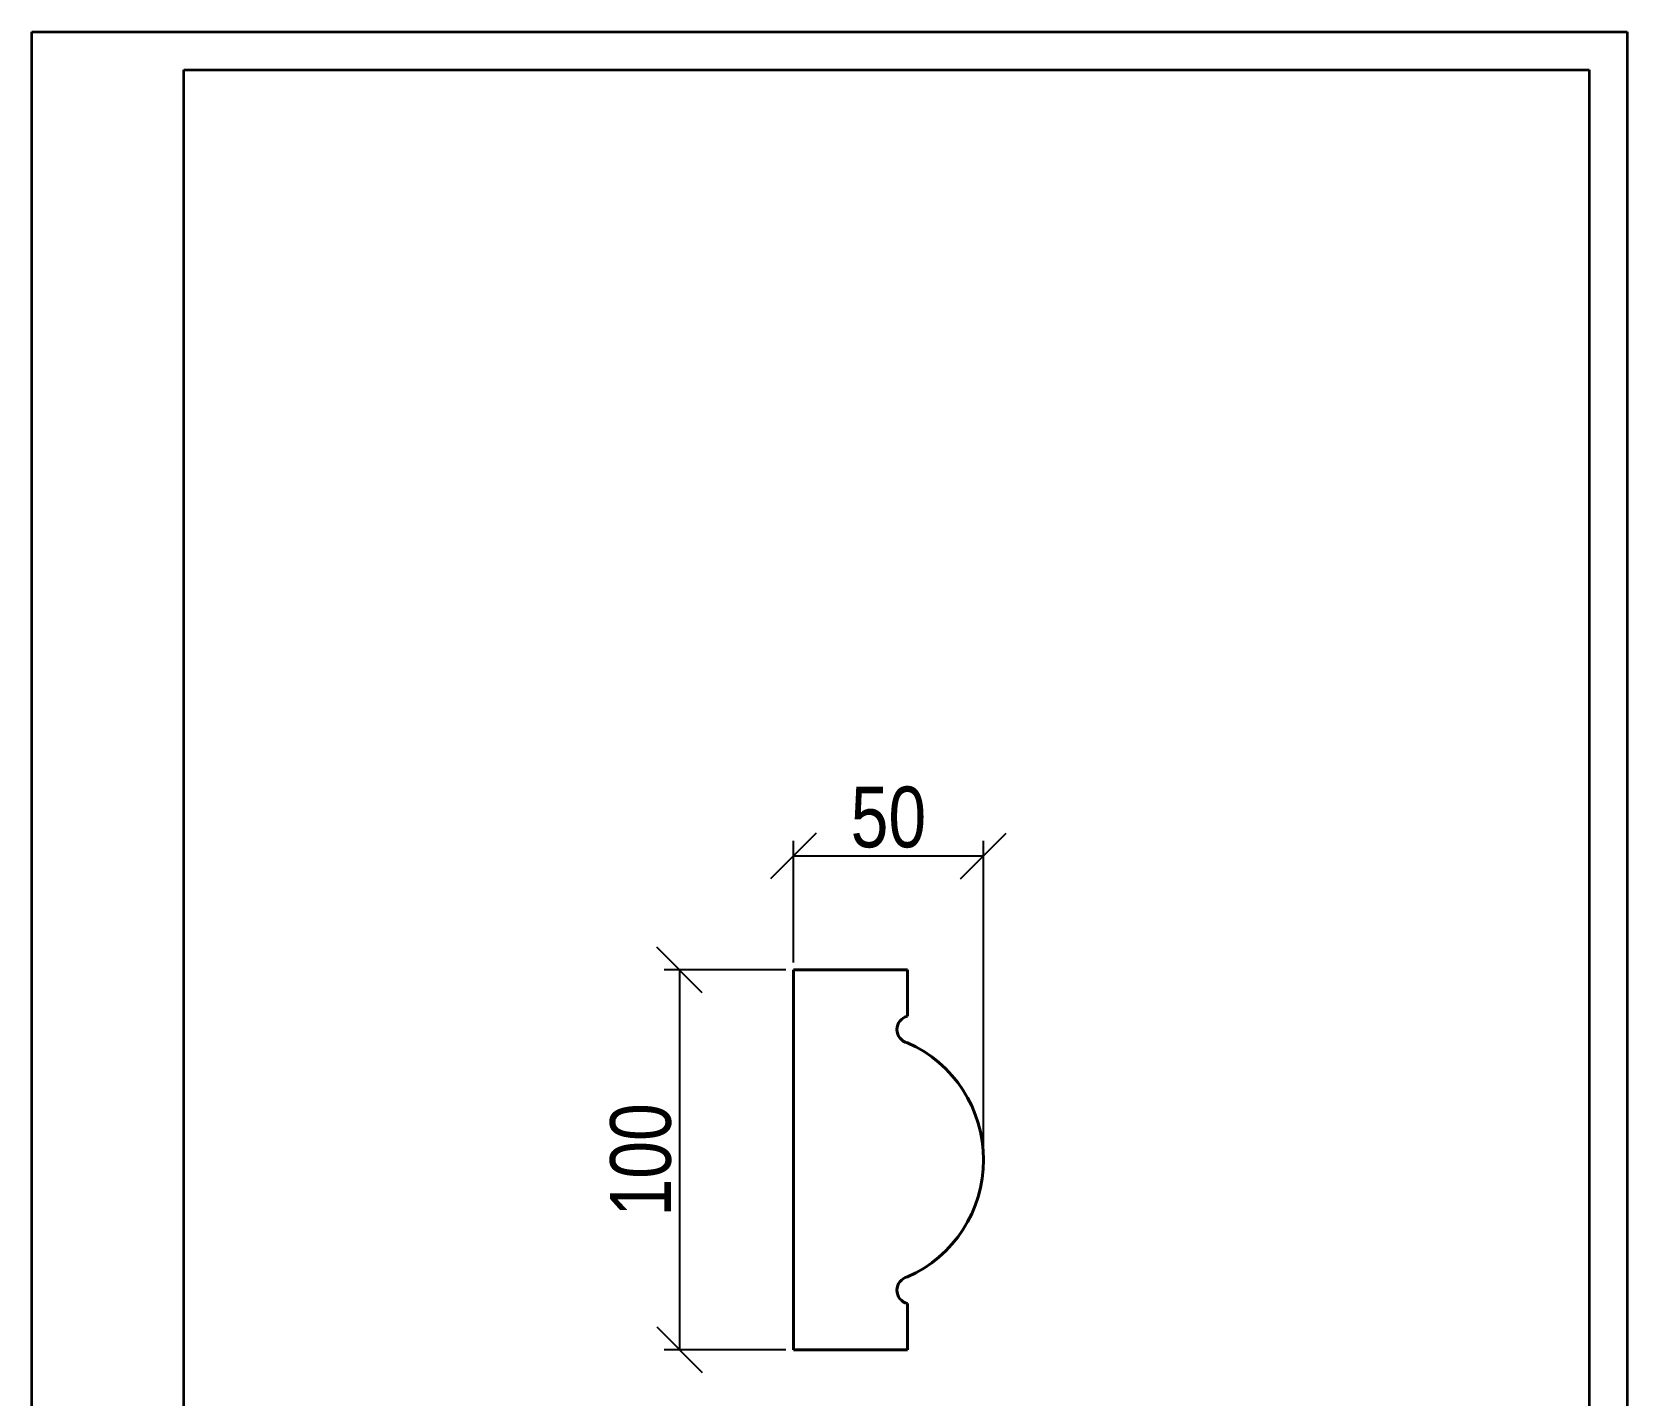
# Model space of a CAD drawing. Header units: millimetres. Extents: x 0 to 420, y 0 to 594.
# Drawn here: x 0 to 420, y 235.1 to 594 of the extents above; entities that cross this region are included whole.
import ezdxf

# ---------------------------------------------------------------- set-up
doc = ezdxf.new("R2010")
doc.units = ezdxf.units.MM
doc.layers.get('0').update_dxf_attribs({"lineweight": 35})
doc.layers.add('архио', color=252, linetype='Continuous', lineweight=40)
doc.layers.add('Размеры', color=5, linetype='Continuous', lineweight=9)
doc.styles.add('Размер', font='ARIAL.TTF', dxfattribs={"width": 0.8})
doc.dimstyles.new('M 1-1_h16_(M 1-4)', dxfattribs={"dimtxt": 16, "dimasz": 12, "dimexe": 4, "dimexo": 2, "dimgap": 2, "dimtad": 1, "dimdec": 0, "dimtxsty": 'Размер', "dimblk": 'OBLIQUE', "dimcen": 2.5, "dimadec": 0, "dimazin": 0, "dimtfac": 1, "dimtdec": 0, "dimtmove": 0, "dimatfit": 3, "dimfxl": 0, "dimarcsym": 0})

# ---------------------------------------------------------------- blocks, each defined once
blk = doc.blocks.new('A$C49AA496E')
for p, q in [((-5.684341886080801e-14, -2.788019628496841e-07), (-5.684341886080801e-14, 296.999999721198)), ((-5.684341886080801e-14, 296.999999721198), (210, 296.999999721198)), ((210, 296.999999721198), (210, -2.788019628496841e-07)), ((20, 4.999999721198037), (20, 291.999999721198)), ((20, 291.999999721198), (205, 291.9999997211971)), ((205, 291.999999721198), (205, 4.999999721198037))]:
    blk.add_line(p, q)
blk = doc.blocks.new('_Oblique')
at = {"color": 0, "linetype": 'ByBlock', "lineweight": -2}
blk.add_line((-0.5, -0.5), (0.5, 0.5), dxfattribs=at)
blk = doc.blocks.new('*D13')
at = {"layer": 'Defpoints', "color": 0}
for p in [(200.5096698675785, 347), (170.5096698675785, 247), (200.5096698675785, 247)]:
    blk.add_point(p, dxfattribs=at)
at = {"layer": 'Размеры', "color": 0, "lineweight": -2}
for p, q in [((198.5096698675785, 347), (166.5096698675785, 347)), ((170.5096698675785, 347), (170.5096698675785, 247)), ((198.5096698675785, 247), (166.5096698675785, 247))]:
    blk.add_line(p, q, dxfattribs=at)
at = {"layer": 'Размеры', "color": 0, "lineweight": -2, "xscale": 12, "yscale": 12, "zscale": 12}
for p, rotation in [((170.5096698675785, 347), 90), ((170.5096698675785, 247), 270)]:
    blk.add_blockref('_Oblique', p, dxfattribs=dict(at, rotation=rotation))
at = {"layer": 'Размеры', "color": 0, "insert": (160.3405020640314, 297.0000000000001), "char_height": 16, "attachment_point": 5, "rotation": 90, "style": 'Размер'}
blk.add_mtext('100', dxfattribs=at)
blk = doc.blocks.new('*D14')
at = {"layer": 'Defpoints', "color": 0}
for p in [(200.5096698675785, 376.9999999999999), (200.5096698675785, 346.9999999999999), (250.5096698675785, 296.9999999999988)]:
    blk.add_point(p, dxfattribs=at)
at = {"layer": 'Размеры', "color": 0, "lineweight": -2}
for p, q in [((200.5096698675785, 348.9999999999999), (200.5096698675785, 380.9999999999999)), ((250.5096698675785, 298.9999999999988), (250.5096698675785, 380.9999999999999)), ((250.5096698675785, 376.9999999999999), (200.5096698675785, 376.9999999999999))]:
    blk.add_line(p, q, dxfattribs=at)
at = {"layer": 'Размеры', "color": 0, "lineweight": -2, "xscale": 12, "yscale": 12, "zscale": 12, "rotation": 180}
blk.add_blockref('_Oblique', (200.5096698675785, 376.9999999999999), dxfattribs=at)
at = {"layer": 'Размеры', "color": 0, "lineweight": -2, "xscale": 12, "yscale": 12, "zscale": 12}
blk.add_blockref('_Oblique', (250.5096698675785, 376.9999999999999), dxfattribs=at)
at = {"layer": 'Размеры', "color": 0, "insert": (225.5096698675785, 387.169167803547), "char_height": 16, "attachment_point": 5, "style": 'Размер'}
blk.add_mtext('50', dxfattribs=at)

msp = doc.modelspace()

# ---------------------------------------------------------------- linework, layer by layer
at = {"layer": 'архио'}
for p, q in [((230.5096698675785, 347), (200.5096698675785, 347)), ((200.5096698675785, 347), (200.5096698675785, 247)), ((230.5096698675785, 347), (230.5096698675785, 334.8261950717597)), ((230.5096698675785, 259.1738049282403), (230.5096698675785, 247)), ((200.5096698675785, 247), (230.5096698675785, 247))]:
    msp.add_line(p, q, dxfattribs=at)
for centre, radius, start, end in [((231.3551459401183, 331.3190332352326), 3.607632733085377, 103.5537572792647, 256.4462427207353), ((217.1428636424158, 297.238530952789), 33.36765881333292, 359.5904137788804, 66.3848280560999), ((217.1428636424158, 296.761469047211), 33.36765881333292, 293.6151719439001, 0.4095862211196417), ((231.3551459401183, 262.6809667647672), 3.607632733085263, 103.5537572792647, 256.4462427207353)]:
    msp.add_arc(centre, radius, start, end, dxfattribs=at)

# ---------------------------------------------------------------- block references
at = {"xscale": 2, "yscale": 2, "zscale": 2}
msp.add_blockref('A$C49AA496E', (1.13686837721616e-13, 5.576039256993681e-07), dxfattribs=at)

# ---------------------------------------------------------------- dimensions: what is measured, and where the dimension line sits
at = {"layer": 'Размеры'}
dim = msp.add_linear_dim(base=(200.5096698675785, 376.9999999999999), p1=(250.5096698675785, 296.9999999999988), p2=(200.5096698675785, 346.9999999999999), dimstyle='M 1-1_h16_(M 1-4)', dxfattribs=at)
dim.commit()
dim.dimension.update_dxf_attribs({"geometry": '*D14', "text_midpoint": (225.5096698675785, 376.9999999999999), "dimtype": 160})
dim = msp.add_linear_dim(base=(170.5096698675785, 247), p1=(200.5096698675785, 347), p2=(200.5096698675785, 247), angle=90, dimstyle='M 1-1_h16_(M 1-4)', dxfattribs=at)
dim.commit()
dim.dimension.update_dxf_attribs({"geometry": '*D13', "text_midpoint": (160.3405020640314, 297.0000000000001)})

doc.saveas('drawing.dxf')
